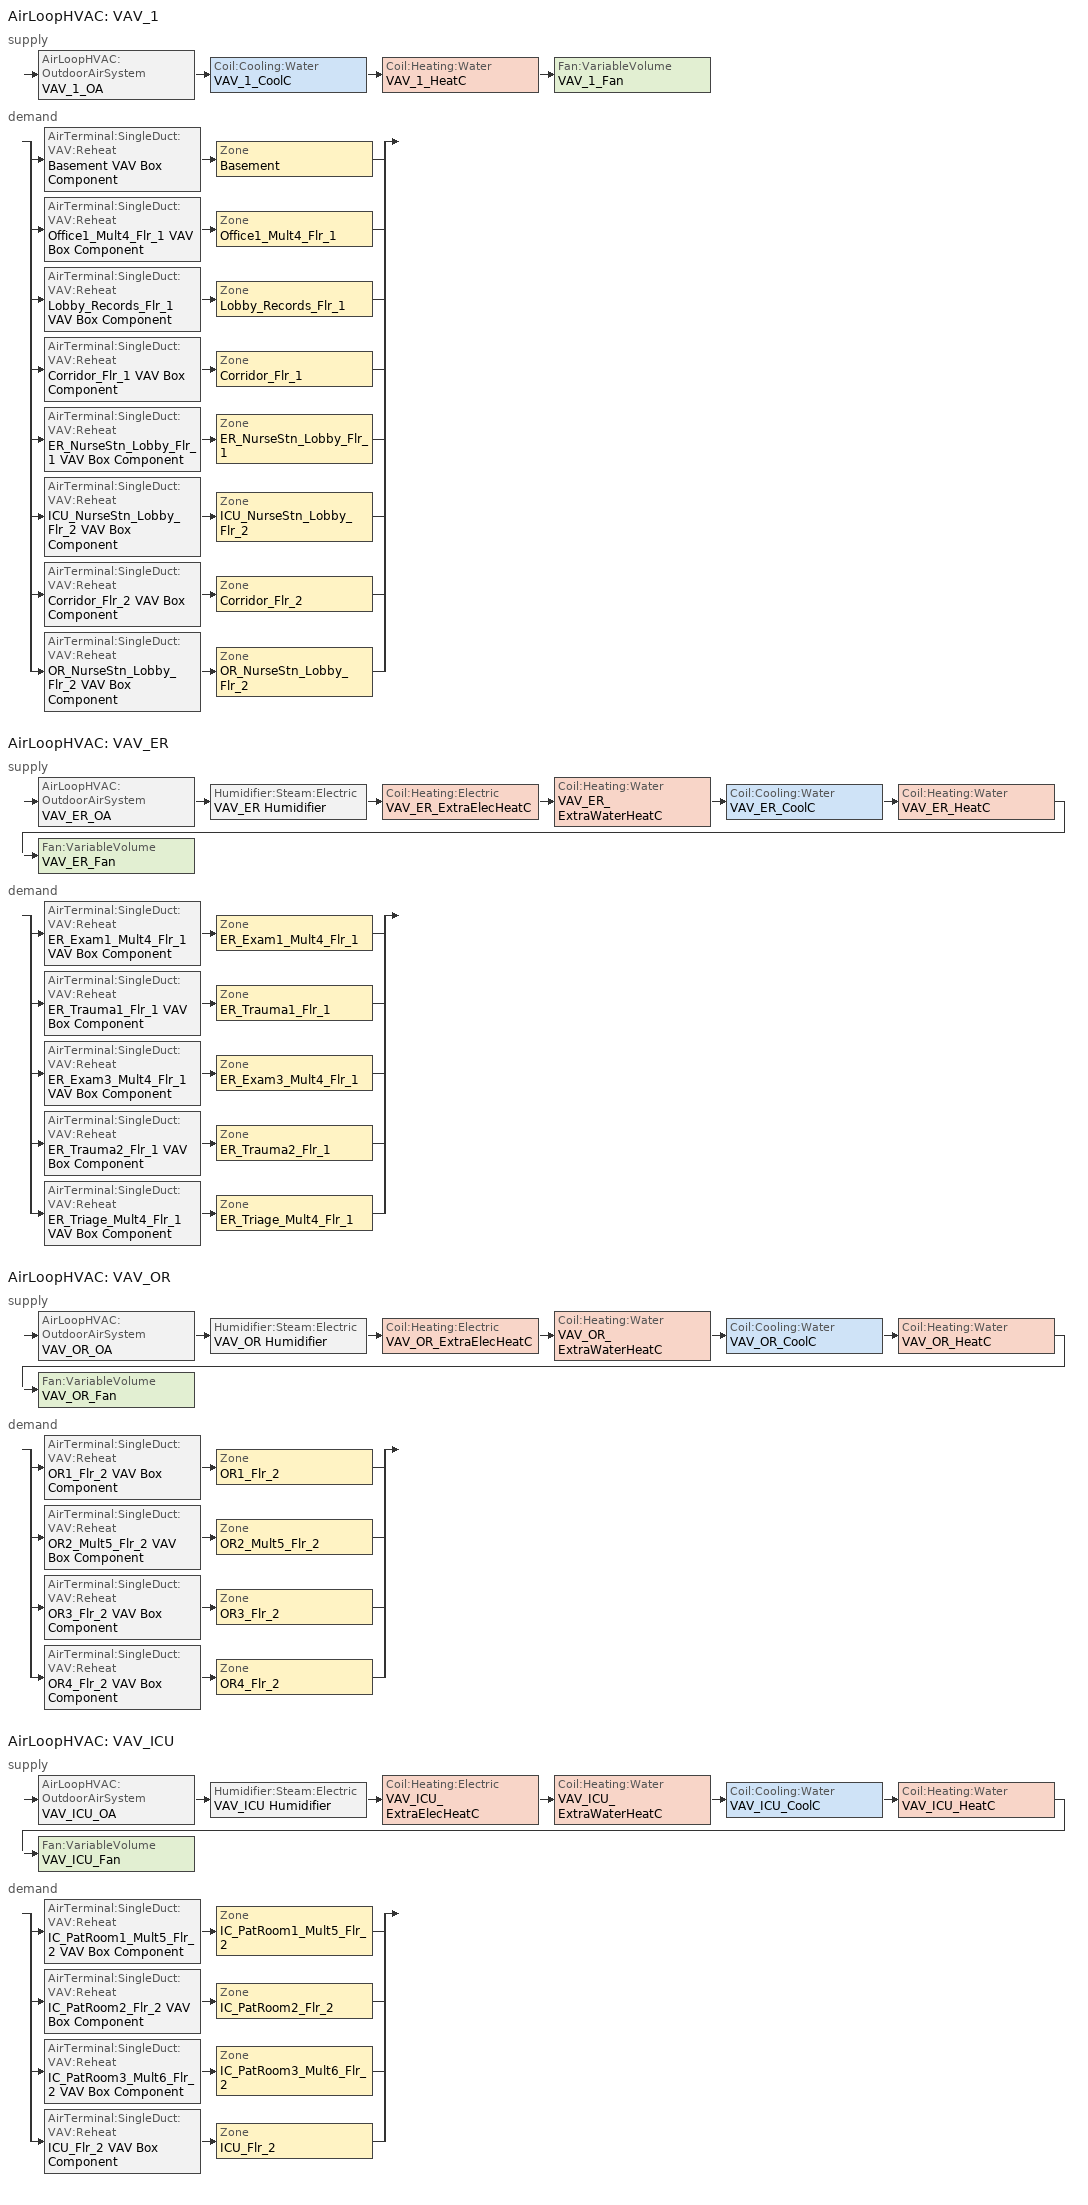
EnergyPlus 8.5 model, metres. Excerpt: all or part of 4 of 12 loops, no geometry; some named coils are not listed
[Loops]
AirLoopHVAC 'VAV_1'
 supply: AirLoopHVAC:OutdoorAirSystem 'VAV_1_OA' > Coil:Cooling:Water 'VAV_1_CoolC' > Coil:Heating:Water 'VAV_1_HeatC' > Fan:VariableVolume 'VAV_1_Fan'
 demand: split
  | AirTerminal:SingleDuct:VAV:Reheat 'Basement VAV Box Component' > Zone 'Basement'
  | AirTerminal:SingleDuct:VAV:Reheat 'Office1_Mult4_Flr_1 VAV Box Component' > Zone 'Office1_Mult4_Flr_1'
  | AirTerminal:SingleDuct:VAV:Reheat 'Lobby_Records_Flr_1 VAV Box Component' > Zone 'Lobby_Records_Flr_1'
  | AirTerminal:SingleDuct:VAV:Reheat 'Corridor_Flr_1 VAV Box Component' > Zone 'Corridor_Flr_1'
  | AirTerminal:SingleDuct:VAV:Reheat 'ER_NurseStn_Lobby_Flr_1 VAV Box Component' > Zone 'ER_NurseStn_Lobby_Flr_1'
  | AirTerminal:SingleDuct:VAV:Reheat 'ICU_NurseStn_Lobby_Flr_2 VAV Box Component' > Zone 'ICU_NurseStn_Lobby_Flr_2'
  | AirTerminal:SingleDuct:VAV:Reheat 'Corridor_Flr_2 VAV Box Component' > Zone 'Corridor_Flr_2'
  | AirTerminal:SingleDuct:VAV:Reheat 'OR_NurseStn_Lobby_Flr_2 VAV Box Component' > Zone 'OR_NurseStn_Lobby_Flr_2'
AirLoopHVAC 'VAV_ER'
 supply: AirLoopHVAC:OutdoorAirSystem 'VAV_ER_OA' > Humidifier:Steam:Electric 'VAV_ER Humidifier' > Coil:Heating:Electric 'VAV_ER_ExtraElecHeatC' > Coil:Heating:Water 'VAV_ER_ExtraWaterHeatC' > Coil:Cooling:Water 'VAV_ER_CoolC' > Coil:Heating:Water 'VAV_ER_HeatC' > Fan:VariableVolume 'VAV_ER_Fan'
 demand: split
  | AirTerminal:SingleDuct:VAV:Reheat 'ER_Exam1_Mult4_Flr_1 VAV Box Component' > Zone 'ER_Exam1_Mult4_Flr_1'
  | AirTerminal:SingleDuct:VAV:Reheat 'ER_Trauma1_Flr_1 VAV Box Component' > Zone 'ER_Trauma1_Flr_1'
  | AirTerminal:SingleDuct:VAV:Reheat 'ER_Exam3_Mult4_Flr_1 VAV Box Component' > Zone 'ER_Exam3_Mult4_Flr_1'
  | AirTerminal:SingleDuct:VAV:Reheat 'ER_Trauma2_Flr_1 VAV Box Component' > Zone 'ER_Trauma2_Flr_1'
  | AirTerminal:SingleDuct:VAV:Reheat 'ER_Triage_Mult4_Flr_1 VAV Box Component' > Zone 'ER_Triage_Mult4_Flr_1'
AirLoopHVAC 'VAV_OR'
 supply: AirLoopHVAC:OutdoorAirSystem 'VAV_OR_OA' > Humidifier:Steam:Electric 'VAV_OR Humidifier' > Coil:Heating:Electric 'VAV_OR_ExtraElecHeatC' > Coil:Heating:Water 'VAV_OR_ExtraWaterHeatC' > Coil:Cooling:Water 'VAV_OR_CoolC' > Coil:Heating:Water 'VAV_OR_HeatC' > Fan:VariableVolume 'VAV_OR_Fan'
 demand: split
  | AirTerminal:SingleDuct:VAV:Reheat 'OR1_Flr_2 VAV Box Component' > Zone 'OR1_Flr_2'
  | AirTerminal:SingleDuct:VAV:Reheat 'OR2_Mult5_Flr_2 VAV Box Component' > Zone 'OR2_Mult5_Flr_2'
  | AirTerminal:SingleDuct:VAV:Reheat 'OR3_Flr_2 VAV Box Component' > Zone 'OR3_Flr_2'
  | AirTerminal:SingleDuct:VAV:Reheat 'OR4_Flr_2 VAV Box Component' > Zone 'OR4_Flr_2'
AirLoopHVAC 'VAV_ICU'
 supply: AirLoopHVAC:OutdoorAirSystem 'VAV_ICU_OA' > Humidifier:Steam:Electric 'VAV_ICU Humidifier' > Coil:Heating:Electric 'VAV_ICU_ExtraElecHeatC' > Coil:Heating:Water 'VAV_ICU_ExtraWaterHeatC' > Coil:Cooling:Water 'VAV_ICU_CoolC' > Coil:Heating:Water 'VAV_ICU_HeatC' > Fan:VariableVolume 'VAV_ICU_Fan'
 demand: split
  | AirTerminal:SingleDuct:VAV:Reheat 'IC_PatRoom1_Mult5_Flr_2 VAV Box Component' > Zone 'IC_PatRoom1_Mult5_Flr_2'
  | AirTerminal:SingleDuct:VAV:Reheat 'IC_PatRoom2_Flr_2 VAV Box Component' > Zone 'IC_PatRoom2_Flr_2'
  | AirTerminal:SingleDuct:VAV:Reheat 'IC_PatRoom3_Mult6_Flr_2 VAV Box Component' > Zone 'IC_PatRoom3_Mult6_Flr_2'
  | AirTerminal:SingleDuct:VAV:Reheat 'ICU_Flr_2 VAV Box Component' > Zone 'ICU_Flr_2'
[DesignSpecification:OutdoorAir]
Name | Outdoor Air Method | Outdoor Air Flow per Zone Floor Area {m3/s-m2} | Outdoor Air Flow per Zone {m3/s} | Outdoor Air Flow per Person {m3/s-person}
SZ DSOA Basement; SZ DSOA Corridor_Flr_1; SZ DSOA Corridor_Flr_2 | Flow/Area | 0.000253984 | 0
SZ DSOA ER_Exam1_Mult4_Flr_1; SZ DSOA ER_Trauma1_Flr_1; SZ DSOA ER_Exam3_Mult4_Flr_1; SZ DSOA ER_Trauma2_Flr_1; SZ DSOA ER_Triage_Mult4_Flr_1 | Flow/Area | 0.00237022 | 0
SZ DSOA Office1_Mult4_Flr_1 | Flow/Area | 0.000711155 | 0
SZ DSOA Lobby_Records_Flr_1 | Flow/Area | 0.000135458 | 0
SZ DSOA ER_NurseStn_Lobby_Flr_1; SZ DSOA ICU_NurseStn_Lobby_Flr_2; SZ DSOA OR_NurseStn_Lobby_Flr_2 | Flow/Area | 0.000101594 | 0
SZ DSOA OR1_Flr_2; SZ DSOA OR2_Mult5_Flr_2; SZ DSOA OR3_Flr_2; SZ DSOA OR4_Flr_2 | Flow/Area | 0.00355518 | 0
SZ DSOA IC_PatRoom1_Mult5_Flr_2; SZ DSOA IC_PatRoom2_Flr_2; SZ DSOA IC_PatRoom3_Mult6_Flr_2; SZ DSOA ICU_Flr_2 | Flow/Area | 0.00237024 | 0
CM DSOA Basement; CM DSOA Corridor_Flr_1; CM DSOA Corridor_Flr_2 | Sum | 0.000253984 |  | 1e-08
CM DSOA Office1_Mult4_Flr_1 | Sum | 0.000711155 |  | 1e-08
CM DSOA Lobby_Records_Flr_1 | Sum | 0.000135458 |  | 1e-08
CM DSOA Er_Nursestn_Lobby_Flr_1; CM DSOA Icu_Nursestn_Lobby_Flr_2; CM DSOA Or_Nursestn_Lobby_Flr_2 | Sum | 0.000101594 |  | 1e-08
[DesignSpecification:ZoneAirDistribution] Zone Air Distribution Effectiveness in Cooling Mode=1; Zone Air Distribution Effectiveness in Heating Mode=1
CM DSZAD Basement; CM DSZAD Office1_Mult4_Flr_1; CM DSZAD Lobby_Records_Flr_1; CM DSZAD Corridor_Flr_1; CM DSZAD Er_Nursestn_Lobby_Flr_1; CM DSZAD Icu_Nursestn_Lobby_Flr_2; CM DSZAD Corridor_Flr_2; CM DSZAD Or_Nursestn_Lobby_Flr_2
[Sizing:Zone] Zone Cooling Design Supply Air Temperature Input Method=SupplyAirTemperature; Zone Cooling Design Supply Air Temperature {C}=12.8; Zone Heating Design Supply Air Temperature Input Method=SupplyAirTemperature; Zone Heating Design Supply Air Temperature {C}=40; Zone Cooling Design Supply Air Humidity Ratio {kgWater/kgDryAir}=0.0085; Zone Heating Design Supply Air Humidity Ratio {kgWater/kgDryAir}=0.008; Zone Heating Sizing Factor=0; Zone Cooling Sizing Factor=0; Cooling Design Air Flow Rate {m3/s}=0; Cooling Minimum Air Flow {m3/s}=0; Cooling Minimum Air Flow Fraction=0; Heating Design Air Flow Method=DesignDay; Heating Design Air Flow Rate {m3/s}=0
Name | Design Specification Outdoor Air Object | Cooling Design Air Flow Method | Cooling Minimum Air Flow per Zone Floor Area {m3/s-m2}
Basement | SZ DSOA Basement | DesignDay
ER_Exam1_Mult4_Flr_1 | SZ DSOA ER_Exam1_Mult4_Flr_1 | DesignDayWithLimit | 0.0142221
ER_Trauma1_Flr_1 | SZ DSOA ER_Trauma1_Flr_1 | DesignDayWithLimit | 0.0142221
ER_Exam3_Mult4_Flr_1 | SZ DSOA ER_Exam3_Mult4_Flr_1 | DesignDayWithLimit | 0.0142221
ER_Trauma2_Flr_1 | SZ DSOA ER_Trauma2_Flr_1 | DesignDayWithLimit | 0.0142221
ER_Triage_Mult4_Flr_1 | SZ DSOA ER_Triage_Mult4_Flr_1 | DesignDayWithLimit | 0.0142221
Office1_Mult4_Flr_1 | SZ DSOA Office1_Mult4_Flr_1 | DesignDay
Lobby_Records_Flr_1 | SZ DSOA Lobby_Records_Flr_1 | DesignDay
Corridor_Flr_1 | SZ DSOA Corridor_Flr_1 | DesignDay
ER_NurseStn_Lobby_Flr_1 | SZ DSOA ER_NurseStn_Lobby_Flr_1 | DesignDay
OR1_Flr_2 | SZ DSOA OR1_Flr_2 | DesignDayWithLimit | 0.0177769
OR2_Mult5_Flr_2 | SZ DSOA OR2_Mult5_Flr_2 | DesignDayWithLimit | 0.0177769
OR3_Flr_2 | SZ DSOA OR3_Flr_2 | DesignDayWithLimit | 0.0177769
OR4_Flr_2 | SZ DSOA OR4_Flr_2 | DesignDayWithLimit | 0.0177769
IC_PatRoom1_Mult5_Flr_2 | SZ DSOA IC_PatRoom1_Mult5_Flr_2 | DesignDayWithLimit | 0.00711111
IC_PatRoom2_Flr_2 | SZ DSOA IC_PatRoom2_Flr_2 | DesignDayWithLimit | 0.00711111
IC_PatRoom3_Mult6_Flr_2 | SZ DSOA IC_PatRoom3_Mult6_Flr_2 | DesignDayWithLimit | 0.00711111
ICU_Flr_2 | SZ DSOA ICU_Flr_2 | DesignDayWithLimit | 0.00711111
ICU_NurseStn_Lobby_Flr_2 | SZ DSOA ICU_NurseStn_Lobby_Flr_2 | DesignDay
Corridor_Flr_2 | SZ DSOA Corridor_Flr_2 | DesignDay
OR_NurseStn_Lobby_Flr_2 | SZ DSOA OR_NurseStn_Lobby_Flr_2 | DesignDay
[Sizing:System] Type of Load to Size On=Sensible; Preheat Design Temperature {C}=7; Preheat Design Humidity Ratio {kgWater/kgDryAir}=0.008; Precool Design Temperature {C}=12.8; Precool Design Humidity Ratio {kgWater/kgDryAir}=0.008; Central Cooling Design Supply Air Temperature {C}=12.8; Central Heating Design Supply Air Temperature {C}=12.8; 100% Outdoor Air in Cooling=No; 100% Outdoor Air in Heating=No; Central Cooling Design Supply Air Humidity Ratio {kgWater/kgDryAir}=0.0085; Central Heating Design Supply Air Humidity Ratio {kgWater/kgDryAir}=0.008; Cooling Supply Air Flow Rate Method=DesignDay; Cooling Supply Air Flow Rate {m3/s}=0; Heating Supply Air Flow Rate Method=DesignDay; Heating Supply Air Flow Rate {m3/s}=0; System Outdoor Air Method=ZoneSum
Name | Design Outdoor Air Flow Rate {m3/s} | Central Heating Maximum System Air Flow Ratio | Type of Zone Sum to Use
VAV_1 | 2.97407 | 0.3 | Coincident
VAV_ER; VAV_OR; VAV_ICU | AUTOSIZE | 1 | NonCoincident
[ZoneControl:Thermostat] Control Type Schedule=Dual Zone Control Type Sched
Name | Zone or ZoneList | Control 1
Basement Thermostat | Basement | Basement DualSPSched
ER_Exam1_Mult4_Flr_1 Thermostat | ER_Exam1_Mult4_Flr_1 | ER_Exam1_Mult4_Flr_1 DualSPSched
ER_Trauma1_Flr_1 Thermostat | ER_Trauma1_Flr_1 | ER_Trauma1_Flr_1 DualSPSched
ER_Exam3_Mult4_Flr_1 Thermostat | ER_Exam3_Mult4_Flr_1 | ER_Exam3_Mult4_Flr_1 DualSPSched
ER_Trauma2_Flr_1 Thermostat | ER_Trauma2_Flr_1 | ER_Trauma2_Flr_1 DualSPSched
ER_Triage_Mult4_Flr_1 Thermostat | ER_Triage_Mult4_Flr_1 | ER_Triage_Mult4_Flr_1 DualSPSched
Office1_Mult4_Flr_1 Thermostat | Office1_Mult4_Flr_1 | Office1_Mult4_Flr_1 DualSPSched
Lobby_Records_Flr_1 Thermostat | Lobby_Records_Flr_1 | Lobby_Records_Flr_1 DualSPSched
Corridor_Flr_1 Thermostat | Corridor_Flr_1 | Corridor_Flr_1 DualSPSched
ER_NurseStn_Lobby_Flr_1 Thermostat | ER_NurseStn_Lobby_Flr_1 | ER_NurseStn_Lobby_Flr_1 DualSPSched
OR1_Flr_2 Thermostat | OR1_Flr_2 | OR1_Flr_2 DualSPSched
OR2_Mult5_Flr_2 Thermostat | OR2_Mult5_Flr_2 | OR2_Mult5_Flr_2 DualSPSched
OR3_Flr_2 Thermostat | OR3_Flr_2 | OR3_Flr_2 DualSPSched
OR4_Flr_2 Thermostat | OR4_Flr_2 | OR4_Flr_2 DualSPSched
IC_PatRoom1_Mult5_Flr_2 Thermostat | IC_PatRoom1_Mult5_Flr_2 | IC_PatRoom1_Mult5_Flr_2 DualSPSched
IC_PatRoom2_Flr_2 Thermostat | IC_PatRoom2_Flr_2 | IC_PatRoom2_Flr_2 DualSPSched
IC_PatRoom3_Mult6_Flr_2 Thermostat | IC_PatRoom3_Mult6_Flr_2 | IC_PatRoom3_Mult6_Flr_2 DualSPSched
ICU_Flr_2 Thermostat | ICU_Flr_2 | ICU_Flr_2 DualSPSched
ICU_NurseStn_Lobby_Flr_2 Thermostat | ICU_NurseStn_Lobby_Flr_2 | ICU_NurseStn_Lobby_Flr_2 DualSPSched
Corridor_Flr_2 Thermostat | Corridor_Flr_2 | Corridor_Flr_2 DualSPSched
OR_NurseStn_Lobby_Flr_2 Thermostat | OR_NurseStn_Lobby_Flr_2 | OR_NurseStn_Lobby_Flr_2 DualSPSched
[ThermostatSetpoint:DualSetpoint] Heating Setpoint Temperature Schedule=HTGSETP_SCH; Cooling Setpoint Temperature Schedule=CLGSETP_SCH
Basement DualSPSched; ER_Exam1_Mult4_Flr_1 DualSPSched; ER_Trauma1_Flr_1 DualSPSched; ER_Exam3_Mult4_Flr_1 DualSPSched; ER_Trauma2_Flr_1 DualSPSched; ER_Triage_Mult4_Flr_1 DualSPSched; Office1_Mult4_Flr_1 DualSPSched; Lobby_Records_Flr_1 DualSPSched; Corridor_Flr_1 DualSPSched; ER_NurseStn_Lobby_Flr_1 DualSPSched; OR1_Flr_2 DualSPSched; OR2_Mult5_Flr_2 DualSPSched; OR3_Flr_2 DualSPSched; OR4_Flr_2 DualSPSched; IC_PatRoom1_Mult5_Flr_2 DualSPSched; IC_PatRoom2_Flr_2 DualSPSched; IC_PatRoom3_Mult6_Flr_2 DualSPSched; ICU_Flr_2 DualSPSched; ICU_NurseStn_Lobby_Flr_2 DualSPSched; Corridor_Flr_2 DualSPSched; OR_NurseStn_Lobby_Flr_2 DualSPSched
[AirTerminal:SingleDuct:VAV:Reheat] Availability Schedule=ALWAYS_ON; Maximum Air Flow Rate {m3/s}=AUTOSIZE; Zone Minimum Air Flow Input Method=Constant; Maximum Hot Water or Steam Flow Rate {m3/s}=AUTOSIZE; Minimum Hot Water or Steam Flow Rate {m3/s}=0; Convergence Tolerance=0.001; Damper Heating Action=normal; Maximum Flow Fraction During Reheat=0.5; Maximum Reheat Air Temperature {C}=40
Name | Constant Minimum Air Flow Fraction | Reheat Coil
ER_Exam1_Mult4_Flr_1 VAV Box Component | 1 | ER_Exam1_Mult4_Flr_1 VAV Box Reheat Coil
ER_Trauma1_Flr_1 VAV Box Component | 1 | ER_Trauma1_Flr_1 VAV Box Reheat Coil
ER_Exam3_Mult4_Flr_1 VAV Box Component | 1 | ER_Exam3_Mult4_Flr_1 VAV Box Reheat Coil
ER_Trauma2_Flr_1 VAV Box Component | 1 | ER_Trauma2_Flr_1 VAV Box Reheat Coil
ER_Triage_Mult4_Flr_1 VAV Box Component | 1 | ER_Triage_Mult4_Flr_1 VAV Box Reheat Coil
OR1_Flr_2 VAV Box Component | 1 | OR1_Flr_2 VAV Box Reheat Coil
OR2_Mult5_Flr_2 VAV Box Component | 1 | OR2_Mult5_Flr_2 VAV Box Reheat Coil
OR3_Flr_2 VAV Box Component | 1 | OR3_Flr_2 VAV Box Reheat Coil
OR4_Flr_2 VAV Box Component | 1 | OR4_Flr_2 VAV Box Reheat Coil
IC_PatRoom1_Mult5_Flr_2 VAV Box Component | 1 | IC_PatRoom1_Mult5_Flr_2 VAV Box Reheat Coil
IC_PatRoom2_Flr_2 VAV Box Component | 1 | IC_PatRoom2_Flr_2 VAV Box Reheat Coil
IC_PatRoom3_Mult6_Flr_2 VAV Box Component | 1 | IC_PatRoom3_Mult6_Flr_2 VAV Box Reheat Coil
ICU_Flr_2 VAV Box Component | 1 | ICU_Flr_2 VAV Box Reheat Coil
Basement VAV Box Component | 0.403904 | Basement VAV Box Reheat Coil
Office1_Mult4_Flr_1 VAV Box Component | 0.316444 | Office1_Mult4_Flr_1 VAV Box Reheat Coil
Lobby_Records_Flr_1 VAV Box Component | 0.3 | Lobby_Records_Flr_1 VAV Box Reheat Coil
Corridor_Flr_1 VAV Box Component | 0.492241 | Corridor_Flr_1 VAV Box Reheat Coil
ER_NurseStn_Lobby_Flr_1 VAV Box Component | 0.3 | ER_NurseStn_Lobby_Flr_1 VAV Box Reheat Coil
ICU_NurseStn_Lobby_Flr_2 VAV Box Component | 0.3 | ICU_NurseStn_Lobby_Flr_2 VAV Box Reheat Coil
Corridor_Flr_2 VAV Box Component | 0.525133 | Corridor_Flr_2 VAV Box Reheat Coil
OR_NurseStn_Lobby_Flr_2 VAV Box Component | 0.3 | OR_NurseStn_Lobby_Flr_2 VAV Box Reheat Coil
[Zone equipment]
Basement: Basement VAV Box Component
ER_Exam1_Mult4_Flr_1: ER_Exam1_Mult4_Flr_1 VAV Box Component
ER_Trauma1_Flr_1: ER_Trauma1_Flr_1 VAV Box Component
ER_Exam3_Mult4_Flr_1: ER_Exam3_Mult4_Flr_1 VAV Box Component
ER_Trauma2_Flr_1: ER_Trauma2_Flr_1 VAV Box Component
ER_Triage_Mult4_Flr_1: ER_Triage_Mult4_Flr_1 VAV Box Component
Office1_Mult4_Flr_1: Office1_Mult4_Flr_1 VAV Box Component
Lobby_Records_Flr_1: Lobby_Records_Flr_1 VAV Box Component
Corridor_Flr_1: Corridor_Flr_1 VAV Box Component
ER_NurseStn_Lobby_Flr_1: ER_NurseStn_Lobby_Flr_1 VAV Box Component
OR1_Flr_2: OR1_Flr_2 VAV Box Component
OR2_Mult5_Flr_2: OR2_Mult5_Flr_2 VAV Box Component
OR3_Flr_2: OR3_Flr_2 VAV Box Component
OR4_Flr_2: OR4_Flr_2 VAV Box Component
IC_PatRoom1_Mult5_Flr_2: IC_PatRoom1_Mult5_Flr_2 VAV Box Component
IC_PatRoom2_Flr_2: IC_PatRoom2_Flr_2 VAV Box Component
IC_PatRoom3_Mult6_Flr_2: IC_PatRoom3_Mult6_Flr_2 VAV Box Component
ICU_Flr_2: ICU_Flr_2 VAV Box Component
ICU_NurseStn_Lobby_Flr_2: ICU_NurseStn_Lobby_Flr_2 VAV Box Component
Corridor_Flr_2: Corridor_Flr_2 VAV Box Component
OR_NurseStn_Lobby_Flr_2: OR_NurseStn_Lobby_Flr_2 VAV Box Component
[Fan:VariableVolume] Availability Schedule=HVACOperationSchd; Maximum Flow Rate {m3/s}=AUTOSIZE; Motor In Airstream Fraction=1; Fan Power Coefficient 1=0.0408; Fan Power Coefficient 2=0.088; Fan Power Coefficient 3=-0.0729; Fan Power Coefficient 4=0.9437; Fan Power Coefficient 5=0
Name | Fan Total Efficiency | Pressure Rise {Pa} | Fan Power Minimum Flow Rate Input Method | Fan Power Minimum Flow Fraction | Motor Efficiency | Fan Power Minimum Air Flow Rate {m3/s}
VAV_1_Fan | 0.6045 | 1389.42 | Fraction | 0.25 | 0.93
VAV_ER_Fan | 0.5915 | 1573.68 | Fraction | 0.25 | 0.91
VAV_OR_Fan | 0.6045 | 1389.42 | FixedFlowRate |  | 0.93 | 0
VAV_ICU_Fan | 0.6006 | 1573.68 | Fraction | 0.25 | 0.924
[Coil:Cooling:Water] Availability Schedule=ALWAYS_ON; Design Water Flow Rate {m3/s}=AUTOSIZE; Design Air Flow Rate {m3/s}=AUTOSIZE; Design Inlet Water Temperature {C}=AUTOSIZE; Design Inlet Air Temperature {C}=AUTOSIZE; Design Outlet Air Temperature {C}=AUTOSIZE; Design Inlet Air Humidity Ratio {kgWater/kgDryAir}=AUTOSIZE; Design Outlet Air Humidity Ratio {kgWater/kgDryAir}=AUTOSIZE; Type of Analysis=SimpleAnalysis; Heat Exchanger Configuration=CrossFlow
VAV_1_CoolC; VAV_ER_CoolC; VAV_OR_CoolC; VAV_ICU_CoolC
[Coil:Heating:Water] Rated Inlet Water Temperature {C}=82.2; Rated Outlet Water Temperature {C}=71.1
Name | Availability Schedule | Performance Input Method | Rated Capacity {W} | Rated Inlet Air Temperature {C} | Rated Outlet Air Temperature {C} | Rated Ratio for Air and Water Convection | U-Factor Times Area Value {W/K} | Maximum Water Flow Rate {m3/s}
VAV_ER_ExtraWaterHeatC | ER_ExtraWaterHeatC_Sch | NominalCapacity | autosize | 16.6 | 32.2 | 0.5
VAV_OR_ExtraWaterHeatC | OR_ExtraWaterHeatC_Sch | NominalCapacity | autosize | 16.6 | 32.2 | 0.5
VAV_ICU_ExtraWaterHeatC | ICU_ExtraWaterHeatC_Sch | NominalCapacity | autosize | 16.6 | 32.2 | 0.5
VAV_1_HeatC; VAV_ER_HeatC; VAV_OR_HeatC; VAV_ICU_HeatC | ALWAYS_ON | UFactorTimesAreaAndDesignWaterFlowRate | AUTOSIZE | 12.8 | 40 |  | AUTOSIZE | AUTOSIZE
[Coil:Heating:Electric] Efficiency=1; Nominal Capacity {W}=10000000
Name | Availability Schedule
VAV_ER_ExtraElecHeatC | ER_ExtraElecHeatC_Sch
VAV_OR_ExtraElecHeatC | OR_ExtraElecHeatC_Sch
VAV_ICU_ExtraElecHeatC | ICU_ExtraElecHeatC_Sch
[Humidifier:Steam:Electric] Availability Schedule=ALWAYS_ON; Rated Capacity {m3/s}=3.72E-5; Rated Power {W}=100000; Rated Fan Power {W}=0; Standby Power {W}=0
VAV_ER Humidifier; VAV_OR Humidifier; VAV_ICU Humidifier
[Controller:WaterCoil] Actuator Variable=Flow; Maximum Actuated Flow {m3/s}=AUTOSIZE; Minimum Actuated Flow {m3/s}=0
Name | Control Variable | Action | Controller Convergence Tolerance {deltaC}
VAV_ER_ExtraWaterHeatC_Controller; VAV_OR_ExtraWaterHeatC_Controller; VAV_ICU_ExtraWaterHeatC_Controller; VAV_1_HeatC_Controller; VAV_ER_HeatC_Controller; VAV_OR_HeatC_Controller; VAV_ICU_HeatC_Controller | Temperature | Normal | 0.0001
VAV_1_CoolC_Controller | Temperature | Reverse
VAV_ER_CoolC_Controller; VAV_OR_CoolC_Controller; VAV_ICU_CoolC_Controller | TemperatureAndHumidityRatio | Reverse
[Controller:OutdoorAir] Minimum Outdoor Air Flow Rate {m3/s}=AUTOSIZE; Maximum Outdoor Air Flow Rate {m3/s}=AUTOSIZE; Economizer Control Action Type=ModulateFlow; Lockout Type=NoLockout; Minimum Limit Type=FixedMinimum; Minimum Outdoor Air Schedule=MinOA_Sched
Name | Economizer Control Type | Economizer Maximum Limit Dry-Bulb Temperature {C} | Minimum Fraction of Outdoor Air Schedule
VAV_1_OA_Controller | DifferentialDryBulb | 12.7778 | BLDG_OA_FRAC_SCH
VAV_ER_OA_Controller | NoEconomizer |  | VAV_ER_OAminOAFracSchedule
VAV_OR_OA_Controller | NoEconomizer |  | VAV_OR_OAminOAFracSchedule
VAV_ICU_OA_Controller | NoEconomizer |  | VAV_ICU_OAminOAFracSchedule
[Controller:MechanicalVentilation]
VAV_1_DCV: Availability Schedule=BLDG_OA_FRAC_SCH; Demand Controlled Ventilation=Yes; System Outdoor Air Method=VentilationRateProcedure; Zone 1=Basement; Design Specification Outdoor Air Object Name 1=CM DSOA Basement; Design Specification Zone Air Distribution Object Name 1=CM DSZAD Basement; Zone 2=Office1_Mult4_Flr_1; Design Specification Outdoor Air Object Name 2=CM DSOA Office1_Mult4_Flr_1; Design Specification Zone Air Distribution Object Name 2=CM DSZAD Office1_Mult4_Flr_1; Zone 3=Lobby_Records_Flr_1; Design Specification Outdoor Air Object Name 3=CM DSOA Lobby_Records_Flr_1; Design Specification Zone Air Distribution Object Name 3=CM DSZAD Lobby_Records_Flr_1; Zone 4=Corridor_Flr_1; Design Specification Outdoor Air Object Name 4=CM DSOA Corridor_Flr_1; Design Specification Zone Air Distribution Object Name 4=CM DSZAD Corridor_Flr_1; Zone 5=ER_NurseStn_Lobby_Flr_1; Design Specification Outdoor Air Object Name 5=CM DSOA Er_Nursestn_Lobby_Flr_1; Design Specification Zone Air Distribution Object Name 5=CM DSZAD Er_Nursestn_Lobby_Flr_1; Zone 6=ICU_NurseStn_Lobby_Flr_2; Design Specification Outdoor Air Object Name 6=CM DSOA Icu_Nursestn_Lobby_Flr_2; Design Specification Zone Air Distribution Object Name 6=CM DSZAD Icu_Nursestn_Lobby_Flr_2; Zone 7=Corridor_Flr_2; Design Specification Outdoor Air Object Name 7=CM DSOA Corridor_Flr_2; Design Specification Zone Air Distribution Object Name 7=CM DSZAD Corridor_Flr_2; Zone 8=OR_NurseStn_Lobby_Flr_2; Design Specification Outdoor Air Object Name 8=CM DSOA Or_Nursestn_Lobby_Flr_2; Design Specification Zone Air Distribution Object Name 8=CM DSZAD Or_Nursestn_Lobby_Flr_2
[AirLoopHVAC] Design Supply Air Flow Rate {m3/s}=AUTOSIZE
VAV_1; VAV_ER; VAV_OR; VAV_ICU
[WaterHeater:Mixed]
SWH Laundry: Tank Volume {m3}=1.13562; Setpoint Temperature Schedule=Laundry Setpoint Temp Schedule; Deadband Temperature Difference {deltaC}=2; Maximum Temperature Limit {C}=82.2222; Heater Control Type=Cycle; Heater Maximum Capacity {W}=87921.32; Heater Minimum Capacity {W}=0; Heater Fuel Type=Natural Gas; Heater Thermal Efficiency=0.803989; Off Cycle Parasitic Fuel Type=Natural Gas; Off Cycle Parasitic Heat Fraction to Tank=0; Ambient Temperature Indicator=Zone; Ambient Temperature Zone=Basement; Off Cycle Loss Coefficient to Ambient Temperature {W/K}=11.2541; On Cycle Loss Coefficient to Ambient Temperature {W/K}=11.2541; Peak Use Flow Rate {m3/s}=0.000176652; Use Flow Rate Fraction Schedule=LAUNDRY_SWH_SCH
[EnergyManagementSystem:Sensor]
Name | Output:Variable or Output:Meter Index Key | Output:Variable or Output:Meter
ER_Humidifier_Status | VAV_ER Humidifier | Humidifier Water Volume Flow Rate
ER_HeatC_Status | VAV_ER_HeatC | Heating Coil Heating Rate
ER_AfterHumidifier_Temp | VAV_ER Humidifier-VAV_ER_ExtraElecHeatCNode | System Node Temperature
ER_AfterElecHeatC_Temp | VAV_ER EXTRAELECHEATC-VAV_ER_EXTRAWATERHEATCNODE | System Node Temperature
OR_Humidifier_Status | VAV_OR Humidifier | Humidifier Water Volume Flow Rate
OR_HeatC_Status | VAV_OR_HeatC | Heating Coil Heating Rate
OR_AfterHumidifier_Temp | VAV_OR Humidifier-VAV_OR_ExtraElecHeatCNode | System Node Temperature
OR_AfterElecHeatC_Temp | VAV_OR EXTRAELECHEATC-VAV_OR_EXTRAWATERHEATCNODE | System Node Temperature
ICU_Humidifier_Status | VAV_ICU Humidifier | Humidifier Water Volume Flow Rate
ICU_HeatC_Status | VAV_ICU_HeatC | Heating Coil Heating Rate
ICU_AfterHumidifier_Temp | VAV_ICU Humidifier-VAV_ICU_ExtraElecHeatCNode | System Node Temperature
ICU_AfterElecHeatC_Temp | VAV_ICU EXTRAELECHEATC-VAV_ICU_EXTRAWATERHEATCNODE | System Node Temperature
P_bat_ChX | Test Battery | Electric Storage Charge Power
P_bat_DisX | Test Battery | Electric Storage Discharge Power
SOCx | Test Battery | Electric Storage Simple Charge State
T_fc_ambX | Basement | Zone Mean Air Temperature
[EnergyManagementSystem:Actuator] Actuated Component Type=System Node Setpoint; Actuated Component Control Type=Temperature Setpoint
Name | Actuated Component Unique
ER_ExtraElecHeatC_SP | VAV_ER EXTRAELECHEATC-VAV_ER_EXTRAWATERHEATCNODE
ER_ExtraWaterHeatC_SP | VAV_ER ExtraWaterHeatC-VAV_ER_CoolCNode
OR_ExtraElecHeatC_SP | VAV_OR EXTRAELECHEATC-VAV_OR_EXTRAWATERHEATCNODE
OR_ExtraWaterHeatC_SP | VAV_OR ExtraWaterHeatC-VAV_OR_CoolCNode
ICU_ExtraElecHeatC_SP | VAV_ICU EXTRAELECHEATC-VAV_ICU_EXTRAWATERHEATCNODE
ICU_ExtraWaterHeatC_SP | VAV_ICU ExtraWaterHeatC-VAV_ICU_CoolCNode
[EnergyManagementSystem:Program]
SetBoilerCurve: IF BoilerPLR >= PLRx; IF BoilerType == 1; SET BoilerCurve = 0.975 + 0.305*BoilerPLR - 0.527*(BoilerPLR^2) + 0.249*(BoilerPLR^3); ELSE; SET BoilerCurve = 0.907 + 0.320*BoilerPLR - 0.420*(BoilerPLR^2) + 0.193*(BoilerPLR^3); ENDIF; ELSE; IF BoilerPLR == 0; SET BoilerCurve = NULL; ELSE; IF BoilerPLR <0.05; SET BoilerCurve = (0.05/(0.05 + SkinLossRate)) * (Ecx/EtRated); ELSE; SET BoilerCurve = (BoilerPLR/(BoilerPLR + SkinLossRate)) * (Ecx/EtRated); ENDIF; ENDIF; ENDIF
Dispatch_FuelCell: SET FuelCell_Dispatch = FC_P*1000
Dispatch_Battery: SET Battery_Discharge =Bat_Dis*1000; SET Battery_Charge=Bat_Ch*1000
Dispatch_Microturbine: SET Microturbine_Dispatch = Mt_P*1000
ResetHourlyEnergy: SET TimestepsPerHour=6; SET TimeMinutes=CurrentTime-Hour; IF TimeMinutes<1/(TimestepsPerHour-0.5); SET HourlyEnergy=0; SET HourlyEnergyCharge=0; ENDIF
ChilledWaterSystemDispatch: SET TimestepsPerHour=6; SET Ch1=0; SET Ch2=0; SET Ch3=0; SET Ch4=0; SET Ch1_Pump=0; SET Ch2_Pump=0; SET Ch3_Pump=0; SET Ch4_Pump=0; SET Ch_A=0; IF Ch1_D>0; SET Ch_A=1; SET Ch1=1; SET Ch1_Pump=1; ENDIF; If Ch2_D>0; SET Ch_A=1; SET Ch2=1; SET Ch2_Pump=1; ENDIF; If Ch3_D>0; SET Ch_A=1; SET Ch3=1; SET Ch3_Pump=1; ENDIF; If Ch4_D>0; SET Ch_A=1; SET Ch4=1; SET Ch4_Pump=1; ENDIF; IF T_Sup<T_ret; SET Energy= (4.168*(T_Ret-T_Sup)*MFR_Dis)*SystemTimeStep; SET HourlyEnergy=HourlyEnergy_1+Energy; ELSE; SET HourlyEnergy=HourlyEnergy_1; ENDIF; If HourlyEnergy>TS_D || TS_D==0 || T_Sup>9.5; SET TS_D2=0; ELSE; SET TS_D2=1; ENDIF; IF TS_sup<TS_ret; SET Energy= (4.168*(TS_Ret-TS_Sup)*MFR_Ch)*SystemTimeStep; SET HourlyEnergyCharge=HourlyEnergyCharge_1+Energy; ELSE; SET HourlyEnergyCharge=HourlyEnergyCharge_1; ENDIF; If TS_sup<8 && TS_C>0  && HourlyEnergyCharge<TS_C; SET TS_C2=1; ELSE; SET TS_C2=0; ENDIF; IF (Ch_A==1 && Ab_D==0 && TS_D2==0) || Ch_A==0; SET St1_C=1; SET St2_C=0; SET St3_C=0; SET St4_C=0; SET St5_C=0; SET St6_C=0; SET St7_C=0; SET TS_DA=0; ENDIF; IF Ch_A==1 && Ab_D==1 && TS_D2==0; SET St1_C=0; SET St2_C=1; SET St3_C=0; SET St4_C=0; SET St5_C=0; SET St6_C=0; SET St7_C=0; SET TS_DA=0; ENDIF; IF Ch_A==1 && Ab_D==1 && TS_D2==1; SET St1_C=0; SET St2_C=0; SET St3_C=1; SET St4_C=0; SET St5_C=0; SET St6_C=0; SET St7_C=0; SET TS_DA=1; ENDIF; IF Ch_A==1 && Ab_D==0 && TS_D2==1; SET St1_C=0; SET St2_C=0; SET St3_C=0; SET St4_C=1; SET St5_C=0; SET St6_C=0; SET St7_C=0; SET TS_DA=1; ENDIF; IF Ch_A==0 && Ab_D==1 && TS_D2==0; SET St1_C=0; SET St2_C=0; SET St3_C=0; SET St4_C=0; SET St5_C=1; SET St6_C=0; SET St7_C=0; SET TS_DA=0; ENDIF; IF Ch_A==0 && Ab_D==1 && TS_D2==1; SET St1_C=0; SET St2_C=0; SET St3_C=0; SET St4_C=0; SET St5_C=0; SET St6_C=1; SET St7_C=0; SET TS_DA=1; ENDIF; IF Ch_A==0 && Ab_D==0 && TS_D2==1; SET St1_C=0; SET St2_C=0; SET St3_C=0; SET St4_C=0; SET St5_C=0; SET St6_C=0; SET St7_C=1; SET TS_DA=1; ENDIF
HotWaterSystemDispatch: SET TotalBoilers=0; If B1_D>0; SET TotalBoilers=TotalBoilers+1; ENDIF; If B2_D>0; SET TotalBoilers=TotalBoilers+1; ENDIF; If B3_D>0; SET TotalBoilers=TotalBoilers+1; ENDIF; If B4_D>0; SET TotalBoilers=TotalBoilers+1; ENDIF; If B5_D>0; SET TotalBoilers=TotalBoilers+1; ENDIF; If B6_D>0; SET TotalBoilers=TotalBoilers+1; ENDIF; If TotalBoilers==0; SET St1_H=0; SET St2_H=0; SET St3_H=0; SET St4_H=0; SET St5_H=0; SET St6_H=0; SET St7_H=1; ELSEIF TotalBoilers==1; SET St1_H=1; SET St2_H=0; SET St3_H=0; SET St4_H=0; SET St5_H=0; SET St6_H=0; SET St7_H=0; ELSEIF TotalBoilers==2; SET St1_H=0; SET St2_H=1; SET St3_H=0; SET St4_H=0; SET St5_H=0; SET St6_H=0; SET St7_H=0; ELSEIF TotalBoilers==3; SET St1_H=0; SET St2_H=0; SET St3_H=1; SET St4_H=0; SET St5_H=0; SET St6_H=0; SET St7_H=0; ELSEIF TotalBoilers==4; SET St1_H=0; SET St2_H=0; SET St3_H=0; SET St4_H=1; SET St5_H=0; SET St6_H=0; SET St7_H=0; ELSEIF TotalBoilers==5; SET St1_H=0; SET St2_H=0; SET St3_H=0; SET St4_H=0; SET St5_H=1; SET St6_H=0; SET St7_H=0; ELSEIF TotalBoilers==6; SET St1_H=0; SET St2_H=0; SET St3_H=0; SET St4_H=0; SET St5_H=0; SET St6_H=1; SET St7_H=0; ENDIF
Heating_Cooling_Loads: SET CoolingLoad= (CDO-CDI)*CM*4.184; SET HeatingLoad= (HDI-HDO)*HM*4.184
FuelCellWasteHeat: SET Eff=0.2007-(0.0047*PLF*PLF*PLF)-(0.2408*PLF*PLF)+0.4153*PLF; SET PLF= P_fuelCell/600000; SET ExhaustTemp = 752-(631.72*PLF*PLF*PLF)+(1760.6*PLF*PLF)-1706*PLF; SET ExhaustEff= (ExhaustTemp-THW)/(ExhaustTemp-T_OA); SET WasteHeat=P_fuelCell*(1-Eff)/Eff; SET WasteHeat=WasteHeat*ExhaustEff; SET FC_Cap_A=WasteHeat/2400000
VOLTTRON_Sensors: SET P_ch1=P_ch1x/1000; SET P_ch2=P_ch2x/1000; SET P_ch3=P_ch3x/1000; SET Q_ch1=Q_ch1x/1000*0.284345; SET Q_ch2=Q_ch2x/1000*0.284345; SET Q_ch3=Q_ch3x/1000*0.284345; SET G_bp1=G_bp1x*3.414/1000000; SET G_bp2=G_bp2x*3.414/1000000; SET G_bp3=G_bp3x*3.414/1000000; SET G_bp4=G_bp4x*3.414/1000000; SET G_bp5=G_bp5x*3.414/1000000; SET G_bp6=G_bp6x*3.414/1000000; SET Q_b1=Q_b1x*3.414/1000000; SET Q_b2=Q_b2x*3.414/1000000; SET Q_b3=Q_b3x*3.414/1000000; SET P_ac=P_pvX/3600000; SET P_mt=P_mtX/1000; SET SOC=SOCx/7200000000; SET T_mt_exhaust=T_mt_exhaustX; SET M_mt_fuel = Q_mt_fuel_x/47141000; SET M_mt_exhaust = M_mt_exhaustX; SET P_fc=P_fcX/1000; SET T_fc_amb=T_fc_ambX; SET Q_Ab_in=M_gen_ab*4.186*(T_gen_ab_in-T_gen_ab_out)*3.414/1000; SET Q_Ab_out=M_Chw_ab*4.186*(T_ChW_ab_in-T_ChW_ab_out)*3.414/1000; SET Q_TS_ch=MFR_Ch*4.186*(TS_Ret-TS_Sup)*3.414/1000; SET Q_Chw= (M_ChW*4.186*(T_ChW_ret-T_ChW_sup)*3.414/1000)-Q_TS_ch; SET Q_HW= (M_HW*4.186*(T_HW_Sup-T_HW_ret)*3.414/1000)-Q_Ab_in; SET T_chw_sup_def=6.7; SET T_chw_ret_def= 13; SET SOC_ts1=(T_chw_ret_def-T_water_1)/(T_chw_ret_def-T_chw_sup_def)/10; SET SOC_ts1= @max SOC_ts1 0; SET SOC_ts2=(T_chw_ret_def-T_water_2)/(T_chw_ret_def-T_chw_sup_def)/10; SET SOC_ts2= @max SOC_ts2 0; SET SOC_ts3=(T_chw_ret_def-T_water_3)/(T_chw_ret_def-T_chw_sup_def)/10; SET SOC_ts3= @max SOC_ts3 0; SET SOC_ts4=(T_chw_ret_def-T_water_4)/(T_chw_ret_def-T_chw_sup_def)/10; SET SOC_ts4= @max SOC_ts4 0; SET SOC_ts5=(T_chw_ret_def-T_water_5)/(T_chw_ret_def-T_chw_sup_def)/10; SET SOC_ts5= @max SOC_ts5 0; SET SOC_ts6=(T_chw_ret_def-T_water_6)/(T_chw_ret_def-T_chw_sup_def)/10; SET SOC_ts6= @max SOC_ts6 0; SET SOC_ts7=(T_chw_ret_def-T_water_7)/(T_chw_ret_def-T_chw_sup_def)/10; SET SOC_ts7= @max SOC_ts7 0; SET SOC_ts8=(T_chw_ret_def-T_water_8)/(T_chw_ret_def-T_chw_sup_def)/10; SET SOC_ts8= @max SOC_ts8 0; SET SOC_ts9=(T_chw_ret_def-T_water_9)/(T_chw_ret_def-T_chw_sup_def)/10; SET SOC_ts9= @max SOC_ts9 0; SET SOC_ts10=(T_chw_ret_def-T_water_10)/(T_chw_ret_def-T_chw_sup_def)/10; SET SOC_ts10= @max SOC_ts10 0; SET SOC_ts= SOC_ts1+SOC_ts2+SOC_ts3+SOC_ts4+SOC_ts5+SOC_ts6+SOC_ts7+SOC_ts8+SOC_ts9+SOC_ts10; SET SOC_ts= @min SOC_ts 1; SET TW1=T_water_1; SET TW2=T_water_2; SET TW3=T_water_3; SET TW4=T_water_4; SET TW5=T_water_5; SET TW6=T_water_6; SET TW7=T_water_7; SET TW8=T_water_8; SET TW9=T_water_9; SET TW10=T_water_10; SET Q_TSC=M_TSC*4.186*(T_TankChRet-T_ChargeIn); SET Q_TSD=M_TSD*4.186*(T_TankBldgRet-T_DischargeOut); SET T_OA=T_OAx; SET CurrentMonthV=Month; SET CurrentDayOfMonthV=DayOfMonth; SET CurrentHourV=Hour; SET CurrentMinuteV=Minute; SET P_bat=(P_bat_DisX/1000)-(P_bat_ChX/1000)
FuelCell_Tracking: SET timestep=6; IF P_fcX>0 && P_fc_1==0; SET FC_starts=FC_starts_1+1; ELSE; SET FC_starts=FC_starts_1; ENDIF; SET P_fc_a=P_fcX; IF P_fcX>0; SET FC_hours=FC_hours_1+1/timestep; ENDIF
[EnergyManagementSystem:GlobalVariable]
Patrms_PreheatDeltaT
ER_PreheatDeltaT
OR_PreheatDeltaT
ICU_PreheatDeltaT
LABS_PreheatDeltaT
Wired_LTG
BoilerType; CapRated; EtRated; PLRx; Ecx; SkinLossRate
[EnergyManagementSystem:OutputVariable] Type of Data in Variable=Averaged; Update Frequency=SystemTimestep
Name | EMS Variable | EMS Program or Subroutine
ExhaustEff | ExhaustEff | FuelCellWasteHeat
Eff | Eff | FuelCellWasteHeat
THW | THW | FuelCellWasteHeat
T_OA | T_OA | FuelCellWasteHeat
PLF | PLF | FuelCellWasteHeat
ExhaustTemp | ExhaustTemp | FuelCellWasteHeat
T_ch_Sec | T_ch_Sec
P_ch1 | P_ch1 | VOLTTRON_Sensors
P_ch2 | P_ch2 | VOLTTRON_Sensors
P_ch3 | P_ch3 | VOLTTRON_Sensors
Q_ch1 | Q_ch1 | VOLTTRON_Sensors
Q_ch2 | Q_ch2 | VOLTTRON_Sensors
Q_ch3 | Q_ch3 | VOLTTRON_Sensors
P_Bat | P_Bat | VOLTTRON_Sensors
TW1 | TW1 | VOLTTRON_Sensors
TW2 | TW2 | VOLTTRON_Sensors
TW3 | TW3 | VOLTTRON_Sensors
TW4 | TW4 | VOLTTRON_Sensors
TW5 | TW5 | VOLTTRON_Sensors
TW6 | TW6 | VOLTTRON_Sensors
TW7 | TW7 | VOLTTRON_Sensors
TW8 | TW8 | VOLTTRON_Sensors
TW9 | TW9 | VOLTTRON_Sensors
TW10 | TW10 | VOLTTRON_Sensors
SOC | SOC | VOLTTRON_Sensors
P_mt | P_mt | VOLTTRON_Sensors
T_mt_exhaust | T_mt_exhaust | VOLTTRON_Sensors
M_mt_fuel | M_mt_fuel | VOLTTRON_Sensors
M_mt_exhaust | M_mt_exhaust | VOLTTRON_Sensors
P_fc | P_fc | VOLTTRON_Sensors
T_fc_amb | T_fc_amb | VOLTTRON_Sensors
FC_hours | FC_hours | FuelCell_Tracking
FC_starts | FC_starts | FuelCell_Tracking
G_bp1 | G_bp1 | VOLTTRON_Sensors
G_bp2 | G_bp2 | VOLTTRON_Sensors
G_bp3 | G_bp3 | VOLTTRON_Sensors
Q_b1 | Q_b1 | VOLTTRON_Sensors
Q_b2 | Q_b2 | VOLTTRON_Sensors
Q_b3 | Q_b3 | VOLTTRON_Sensors
Q_ab_in | Q_ab_in | VOLTTRON_Sensors
Q_ab_out | Q_ab_out | VOLTTRON_Sensors
Q_ChW | Q_ChW | VOLTTRON_Sensors
Q_HW | Q_HW | VOLTTRON_Sensors
SOC_ts | SOC_ts | VOLTTRON_Sensors
T_OA | T_OA | VOLTTRON_Sensors
CurrentMonthV | CurrentMonthV | VOLTTRON_Sensors
CurrentDayOfMonthV | CurrentDayOfMonthV | VOLTTRON_Sensors
CurrentHourV | CurrentHourV | VOLTTRON_Sensors
CurrentMinuteV | CurrentMinuteV | VOLTTRON_Sensors
Q_TSC | Q_TSC | VOLTTRON_Sensors
Q_TSD | Q_TSD | VOLTTRON_Sensors
[EnergyManagementSystem:InternalVariable] Internal Data Type=Fan Maximum Mass Flow Rate
Name | Internal Data Index Key
ER_FanDesignMass | VAV_ER_Fan
OR_FanDesignMass | VAV_OR_Fan
ICU_FanDesignMass | VAV_ICU_Fan
[ExternalInterface:Schedule]
Name | Initial Value
Ch1_D; Ch2_D; Ab_D; B2_D; B3_D; Mt_P; FC_P; TS_C; TS_D; Bat_Ch; Bat_Dis; Electricity_Price; NaturalGas_Price | 0
Ch3_D; B1_D | 1
[AvailabilityManager:NightCycle] Applicability Schedule=ALWAYS_ON; Fan Schedule=HVACOperationSchd; Control Type=CycleOnAny; Thermostat Tolerance {deltaC}=1; Cycling Run Time {s}=1800
VAV_1 Availability Manager; VAV_ER Availability Manager; VAV_OR Availability Manager; VAV_ICU Availability Manager; VAV_PATRMS Availability Manager; VAV_2 Availability Manager; VAV_LABS Availability Manager; CAV_KITCHEN Availability Manager
[SetpointManager:Scheduled] Control Variable=Temperature
Name | Schedule | Setpoint Node or NodeList
CoolSys1 Loop Plant Demand Inlet Setpoint Manager | CW-Loop-Temp-Schedule | CoolSys1 Demand Inlet Node
VAV_ER SAT setpoint | VAV_SAT_SCH | VAV_ER Supply Equipment Outlet Node
VAV_OR SAT setpoint | VAV_SAT_SCH | VAV_OR Supply Equipment Outlet Node
VAV_ICU SAT setpoint | VAV_SAT_SCH | VAV_ICU Supply Equipment Outlet Node
VAV_PATRMS SAT setpoint | VAV_SAT_SCH | VAV_PATRMS Supply Equipment Outlet Node
VAV_LABS SAT setpoint | VAV_SAT_SCH | VAV_LABS Supply Equipment Outlet Node
VAV_1_CoolC SAT Manager | Cool-Supply-Air-Temp-Sch | VAV_1 Supply Equipment Outlet Node
VAV_1_HeatC SAT Manager | Heat-Supply-Air-Temp-Sch | VAV_1 Supply Equipment Outlet Node
HeatSys1 Boiler Setpoint Manager | HW-Loop-Temp-Schedule | Boiler Outlet Nodes
[SetpointManager:SingleZone:Humidity:Minimum]
Name | Setpoint Node or NodeList
VAV_ER Humidifier HUMRAT setpoint | VAV_ER Humidifier-VAV_ER_ExtraElecHeatCNode
VAV_OR Humidifier HUMRAT setpoint | VAV_OR Humidifier-VAV_OR_ExtraElecHeatCNode
VAV_ICU Humidifier HUMRAT setpoint | VAV_ICU Humidifier-VAV_ICU_ExtraElecHeatCNode
[SetpointManager:SingleZone:Humidity:Maximum]
Name | Setpoint Node or NodeList
VAV_ER_CoolC HUMRAT setpoint | VAV_ER_CoolC-VAV_ER_HeatCNode
VAV_OR_CoolC HUMRAT setpoint | VAV_OR_CoolC-VAV_OR_HeatCNode
VAV_ICU_CoolC HUMRAT setpoint | VAV_ICU_CoolC-VAV_ICU_HeatCNode
[SetpointManager:MixedAir] Control Variable=Temperature
Name | Setpoint Node or NodeList
VAV_ER_ExtraElecHeatC Air Temp Manager | VAV_ER ExtraElecHeatC-VAV_ER_ExtraWaterHeatCNode
VAV_ER_ExtraWaterHeatC Air Temp Manager | VAV_ER ExtraWaterHeatC-VAV_ER_CoolCNode
VAV_OR_ExtraElecHeatC Air Temp Manager | VAV_OR ExtraElecHeatC-VAV_OR_ExtraWaterHeatCNode
VAV_OR_ExtraWaterHeatC Air Temp Manager | VAV_OR ExtraWaterHeatC-VAV_OR_CoolCNode
VAV_ICU_ExtraElecHeatC Air Temp Manager | VAV_ICU ExtraElecHeatC-VAV_ICU_ExtraWaterHeatCNode
VAV_ICU_ExtraWaterHeatC Air Temp Manager | VAV_ICU ExtraWaterHeatC-VAV_ICU_CoolCNode
VAV_1_CoolC SAT Manager | VAV_1_CoolC-VAV_1_HeatCNode
VAV_1_HeatC SAT Manager | VAV_1_HeatC-VAV_1_FanNode
VAV_1_OAMixed Air Temp Manager | VAV_1_OA-VAV_1_CoolCNode
VAV_ER_CoolC SAT Manager | VAV_ER_CoolC-VAV_ER_HeatCNode
VAV_ER_HeatC SAT Manager | VAV_ER_HeatC-VAV_ER_FanNode
VAV_ER_OAMixed Air Temp Manager | VAV_ER_OA-VAV_ER HumidifierNode
VAV_OR_CoolC SAT Manager | VAV_OR_CoolC-VAV_OR_HeatCNode
VAV_OR_HeatC SAT Manager | VAV_OR_HeatC-VAV_OR_FanNode
VAV_OR_OAMixed Air Temp Manager | VAV_OR_OA-VAV_OR HumidifierNode
VAV_ICU_CoolC SAT Manager | VAV_ICU_CoolC-VAV_ICU_HeatCNode
VAV_ICU_HeatC SAT Manager | VAV_ICU_HeatC-VAV_ICU_FanNode
VAV_ICU_OAMixed Air Temp Manager | VAV_ICU_OA-VAV_ICU HumidifierNode
VAV_PATRMS_HeatC SAT Manager | VAV_PATRMS_HeatC-VAV_PATRMS_FanNode
VAV_LABS_HeatC SAT Manager | VAV_LABS_HeatC-VAV_LABS_FanNode
[Generator:FuelCell:PowerModule]
SOFC Power Module: Efficiency Curve Mode=Normalized; Efficiency Curve=FTC Power Curve; Nominal Efficiency=0.45; Nominal Electrical Power {W}=600000; Number of Stops at Start of Simulation=0; Cycling Performance Degradation Coefficient=0; Number of Run Hours at Beginning of Simulation {hr}=0; Accumulated Run Time Degradation Coefficient=0; Run Time Degradation Initiation Time Threshold {hr}=10000; Power Up Transient Limit {W/s}=1260; Power Down Transient Limit {W/s}=180; Start Up Time {s}=0; Start Up Fuel {kmol}=1.2; Start Up Electricity Produced {J}=0; Shut Down Time {s}=0; Shut Down Fuel {kmol}=1.2; Shut Down Electricity Consumption {J}=0; Ancillary Electricity Constant Term=0; Ancillary Electricity Linear Term=0; Skin Loss Calculation Mode=ConstantRate; Zone=Basement; Skin Loss Radiative Fraction=0.6392; Constant Skin Loss Rate {W}=0; Dilution Air Flow Rate {kmol/s}=1.5; Minimum Operating Point {W}=150000; Maximum Operating Point {W}=600000
[Generator:FuelCell:AuxiliaryHeater]
SOFC Auxiliary Heater: Excess Air Ratio=0; Ancillary Power Constant Term=0; Ancillary Power Linear Term=0; Skin Loss U-Factor Times Area Value {W/K}=3; Skin Loss Destination=SurroundingZone; Zone Name to Receive Skin Losses=Basement; Heating Capacity Units=Watts; Maximum Heating Capacity in Watts {W}=0; Minimum Heating Capacity in Watts {W}=0
[ElectricLoadCenter:Storage:Simple]
Test Battery: Availability Schedule=ALWAYS_ON; Zone=Basement; Radiative Fraction for Zone Heat Gains=0.5; Nominal Energetic Efficiency for Charging=0.93; Nominal Discharging Energetic Efficiency=0.97; Maximum Storage Capacity {J}=7200000000; Maximum Power for Discharging {W}=500000; Maximum Power for Charging {W}=500000; Initial State of Charge {J}=3600000000
[ElectricLoadCenter:Distribution]
Electric Load Center Battery and PV: Generator List=Photovoltaics; Generator Operation Scheme Type=Baseload; Generator Demand Limit Scheme Purchased Electric Demand Limit {W}=0; Generator Track Schedule Name Scheme Schedule=GeneratorSchedule; Electrical Buss Type=DirectCurrentWithInverterDCStorage; Inverter=PV Inverter; Electrical Storage Object=Test Battery
[Schedule:Compact]
ER_ExtraElecHeatC_Sch; ER_ExtraWaterHeatC_Sch; OR_ExtraElecHeatC_Sch; OR_ExtraWaterHeatC_Sch; ICU_ExtraElecHeatC_Sch; ICU_ExtraWaterHeatC_Sch; ALWAYS_ON; HVACOperationSchd; MinOA_Sched: Through: 12/31, For: AllDays, Until: 24:00, 1
Laundry Setpoint Temp Schedule: THROUGH: 12/31, FOR: AllDays, UNTIL: 24:00, 82.22
LAUNDRY_SWH_SCH: THROUGH: 12/31, FOR: AllDays, UNTIL: 08:00, 0, UNTIL: 15:00, 1, UNTIL: 24:00, 0
HTGSETP_SCH: Through: 12/31, For: ALLDays, Until: 24:00, 21
CLGSETP_SCH: Through: 12/31, For: AllDays, Until: 24:00, 24
BLDG_OA_FRAC_SCH: Through: 12/31, For: Weekdays, Until: 06:00, 0, Until: 18:00, 0.25, Until: 24:00, 0, For: SummerDesignDay, Until: 06:00, 0, Until: 18:00, 0.25, Until: 24:00, 0, For: WinterDesignDay, Until: 06:00, 0, Until: 18:00, 0.25, Until: 24:00, 0, For: Saturday, Until: 06:00, 0, Until: 18:00, 0.25, Until: 24:00, 0, For: Sunday Holidays AllOtherDays, Until: 24:00, 0
VAV_ER_OAminOAFracSchedule; VAV_OR_OAminOAFracSchedule; VAV_ICU_OAminOAFracSchedule: Through: 12/31, For: AllDays, Until: 24:00, 0.33
Dual Zone Control Type Sched: Through: 12/31, For: AllDays, Until: 24:00, 4
Cool-Supply-Air-Temp-Sch; Heat-Supply-Air-Temp-Sch: Through: 12/31, For: AllDays, Until: 24:00, 12.8
GeneratorSchedule: Through:7/10, For: AllDays, Until: 24:00, 100000, Through: 7/20, For: AllDays, Until: 24:00, 120000, Through: 12/31, For: AllDays, Until: 24:00, 135000
[Curve:Quadratic]
FTC Power Curve: Coefficient1 Constant=0.6436; Coefficient2 x=7.40669e-07; Coefficient3 x**2=5.0779e-13; Minimum Value of x=0; Maximum Value of x=600000; Minimum Curve Output=0.3; Maximum Curve Output=0.65; Input Unit Type for X=Dimensionless; Output Unit Type=Dimensionless
